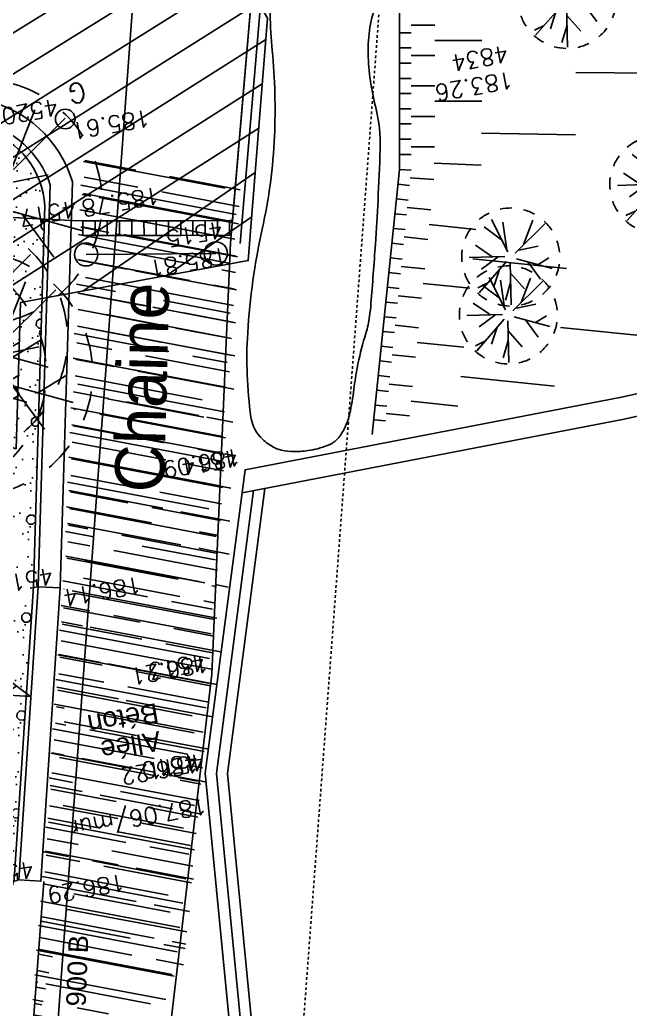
# Model space of a CAD drawing. Extents: x -2313930 to 3286427, y -3858277 to 2572692.
# Drawn here: x 531292 to 543749, y -329141 to -308961 of the extents above; entities that cross this region are included whole.
import ezdxf
from ezdxf.enums import TextEntityAlignment as Align
from ezdxf.lldxf.tags import DXFTag

# ---------------------------------------------------------------- set-up
doc = ezdxf.new("R2010")
doc.units = 0
doc.linetypes.add('STYLE_01', pattern=[0.41664, 0.20828, -0.20836])
for name, color, linetype, lineweight in [('_GAZELEC-RESERVATION 2', 132, 'Continuous', 18), ('Fond topo - P', 252, 'Continuous', 50), ('Fond topo - VOI', 252, 'Continuous', 25)]:
    doc.layers.add(name, color=color, linetype=linetype, lineweight=lineweight)
for name, color, linetype in [('AEP_SSL', 252, 'Continuous'), ('DWG_280-140115-P - ALTEA-CANA', 252, 'Continuous'), ('Fond topo - ASS', 252, 'Continuous'), ('Fond topo - CLO_MUR', 252, 'Continuous'), ('Fond topo - ESPACE_BOISE', 252, 'Continuous'), ('Fond topo - GAZ', 252, 'Continuous'), ('Fond topo - GAZ_TXT', 252, 'Continuous'), ('Fond topo - TAL', 252, 'Continuous'), ('Fond topo - TAL_HAC', 252, 'Continuous'), ('Fond topo - VEG', 252, 'Continuous'), ('Fond topo - VOI_TXT', 252, 'Continuous'), ('Fond topo - Z_500', 252, 'Continuous'), ('prlm-VRD', 2, 'Continuous'), ('SA - banc', 252, 'Continuous'), ('SA - bordure', 252, 'Continuous'), ('SA - bât E', 252, 'Continuous'), ('SA - béton balayé', 252, 'Continuous'), ('SA - EBC', 252, 'Continuous'), ('SA - enrobé', 252, 'Continuous')]:
    doc.layers.add(name, color=color, linetype=linetype)
for name, color, linetype, plot in [('Fond topo - N', 252, 'Continuous', False), ('Fond topo - NCACHE', 252, 'Continuous', False), ('Fond topo - ZCACHE', 252, 'Continuous', False)]:
    doc.layers.add(name, color=color, linetype=linetype, plot=plot)
doc.styles.add('2000_ARIAL', font='arial.ttf', dxfattribs={"height": 0.400000006})
doc.styles.add('Futura Std Book', font='')
doc.styles.add('SIMPLEX', font='simplex_.ttf', dxfattribs={"height": 1.25})
doc.styles.add('Tronçons', font='arial.ttf', dxfattribs={"height": 0.25})
doc.styles.get('Futura Std Book').set_extended_font_data('Futura Std Book')
tags = doc.linetypes.add('L1', pattern=[1.0000000298023224, 0.6000000238418579, -0.4000000059604645]).pattern_tags.tags
tags[6:7] = [DXFTag(74, 4), DXFTag(75, 0), DXFTag(340, '0'), DXFTag(46, 0.0), DXFTag(50, 0.0), DXFTag(44, 0.0), DXFTag(45, 0.0)]
tags[4:5] = [DXFTag(74, 4), DXFTag(75, 0), DXFTag(340, '0'), DXFTag(46, 0.0), DXFTag(50, 0.0), DXFTag(44, 0.0), DXFTag(45, 0.0)]
tags = doc.linetypes.add('L16', pattern=[0.37500001490116125, 0.300000011920929, -0.07500000298023224]).pattern_tags.tags
tags[6:7] = [DXFTag(74, 4), DXFTag(75, 0), DXFTag(340, '0'), DXFTag(46, 0.0), DXFTag(50, 0.0), DXFTag(44, 0.0), DXFTag(45, 0.0)]
tags[4:5] = [DXFTag(74, 4), DXFTag(75, 0), DXFTag(340, '0'), DXFTag(46, 0.0), DXFTag(50, 0.0), DXFTag(44, 0.0), DXFTag(45, 0.0)]
tags = doc.linetypes.add('L8', pattern=[0.22500000894069674, 0.1500000059604645, -0.07500000298023224]).pattern_tags.tags
tags[6:7] = [DXFTag(74, 4), DXFTag(75, 0), DXFTag(340, '0'), DXFTag(46, 0.0), DXFTag(50, 0.0), DXFTag(44, 0.0), DXFTag(45, 0.0)]
tags[4:5] = [DXFTag(74, 4), DXFTag(75, 0), DXFTag(340, '0'), DXFTag(46, 0.0), DXFTag(50, 0.0), DXFTag(44, 0.0), DXFTag(45, 0.0)]
pattern_1 = [(34.27639858860678, (-277130161.1279894, -473864756.7787022), (-42.238928459823, 61.97477650275113), [])]

# ---------------------------------------------------------------- blocks, each defined once
blk = doc.blocks.new('ASS07')
at = {"ltscale": 2}
for p, q in [((-0.25, -0.45), (-0.25, 0.4500000000000001)), ((0, -0.45), (0, 0.4500000000000001)), ((0.25, -0.45), (0.25, 0.4500000000000001))]:
    blk.add_line(p, q, dxfattribs=at)
at = {"ltscale": 2, "flags": 128}
blk.add_lwpolyline([(0.5, -0.5), (0.5, 0.5), (-0.5, 0.5), (-0.5, -0.5)], close=True, dxfattribs=at)
blk = doc.blocks.new('GAZ01')
at = {"ltscale": 2}
blk.add_circle((0, 0), 0.2, dxfattribs=at)
blk = doc.blocks.new('GAZ99')
at = {"style": 'SIMPLEX'}
blk.add_text('G', height=0.4, dxfattribs=at).set_placement((0, 0), align=Align.MIDDLE_CENTER)
blk = doc.blocks.new('PTOPO')
at = {"layer": 'Fond topo - NCACHE', "style": 'SIMPLEX'}
blk.add_attdef('MAT', text='', height=0.34, dxfattribs=at).set_placement((0.09999999986030161, -0.09999999962747097), align=Align.TOP_LEFT)
at = {"layer": 'Fond topo - ZCACHE', "style": 'SIMPLEX'}
blk.add_attdef('ALT', (0.09999999986030161, 0.09999999962747097), '', height=0.34, dxfattribs=at)
blk = doc.blocks.new('VEG12')
at = {"ltscale": 2}
for p, q in [((0.01815258799999997, 0.057406781), (0.100441039, 0.47293725)), ((0.05749608, 0.253444298), (0.145517598, 0.414706841)), ((0.037902722, 0.15845596), (-0.06593155700000003, 0.344147082)), ((-0.05229389700000003, 0.02983962500000001), (-0.383643778, 0.204631851)), ((-0.158788295, 0.086017079), (-0.245985314, 0.284587218)), ((0.04981112299999996, 0.033821695), (0.391570728, 0.285894318)), ((0.143890955, 0.107467204), (0.230033352, 0.253971609)), ((0.2917471699999999, 0.208620217), (0.392372872, 0.233301274)), ((-0.25001839, 0.135126714), (-0.3755999820000001, 0.091127132)), ((0.122915307, -0.02992704099999999), (0.317230371, 0.05540147100000001)), ((-0.05265807700000003, -0.029192154), (-0.412380265, -0.256628677)), ((-0.151821475, -0.09483882200000002), (-0.2999525240000001, -0.315936062)), ((-0.09359106700000003, -0.049762263), (-0.2956446150000001, -0.04653133200000001)), ((0.02259491799999996, -0.07955337300000001), (0.001649748999999978, -0.36183712)), ((0.01825986499999999, -0.057372749), (0.107637982, -0.4128258760000001)), ((0.057557527, -0.01766878999999999), (0.411943876, -0.08413611500000001)), ((0.184132294, -0.04763066399999999), (0.323120213, -0.192805613)), ((0.05371548199999998, -0.188497704), (0.197263789, -0.356749422))]:
    blk.add_line(p, q, dxfattribs=at)
for start, end in [(117.6923078993823, 131.5384619204946), (90, 103.8461539085843), (62.30769199853572, 76.15384597947835), (34.61538499867542, 48.46153799321151), (145.3846149358338, 159.2307690506909), (6.923076979206323, 20.76923090842763), (173.0769230068974, 186.9230769931026), (339.2307689837768, 353.0769230207937), (200.7692310571047, 214.6153850641662), (311.5384620067885, 325.3846150013246), (228.4615380795054, 242.3076921006177), (256.1538460914157, 270), (283.8461540205217, 297.6923080014643)]:
    blk.add_arc((0, 0), 0.496982058, start, end, dxfattribs=at)
blk = doc.blocks.new('VEG12A')
at = {"ltscale": 2}
for p, q in [((0.01815258799999997, 0.057406781), (0.100441039, 0.47293725)), ((0.05749608, 0.253444298), (0.145517598, 0.414706841)), ((0.037902722, 0.15845596), (-0.06593155700000003, 0.344147082)), ((-0.158788295, 0.086017079), (-0.245985314, 0.284587218)), ((0.04981112299999996, 0.033821695), (0.391570728, 0.285894318)), ((0.143890955, 0.107467204), (0.230033352, 0.253971609)), ((-0.05229389700000003, 0.02983962500000001), (-0.383643778, 0.204631851)), ((0.2917471699999999, 0.208620217), (0.392372872, 0.233301274)), ((-0.25001839, 0.135126714), (-0.3755999820000001, 0.091127132)), ((0.122915307, -0.02992704099999999), (0.317230371, 0.05540147100000001)), ((-0.05265807700000003, -0.029192154), (-0.412380265, -0.256628677)), ((0.057557527, -0.01766878999999999), (0.411943876, -0.08413611500000001)), ((-0.09359106700000003, -0.049762263), (-0.2956446150000001, -0.04653133200000001)), ((0.02259491799999996, -0.07955337300000001), (0.001649748999999978, -0.36183712)), ((0.01825986499999999, -0.057372749), (0.107637982, -0.4128258760000001)), ((0.184132294, -0.04763066399999999), (0.323120213, -0.192805613)), ((-0.151821475, -0.09483882200000002), (-0.2999525240000001, -0.315936062)), ((0.05371548199999998, -0.188497704), (0.197263789, -0.356749422))]:
    blk.add_line(p, q, dxfattribs=at)
for start, end in [(90, 103.8461539085843), (62.30769199853572, 76.15384597947835), (117.6923078993823, 131.5384619204946), (34.61538499867542, 48.46153799321151), (145.3846149358338, 159.2307690506909), (6.923076979206323, 20.76923090842763), (173.0769230068974, 186.9230769931026), (339.2307689837768, 353.0769230207937), (200.7692310571047, 214.6153850641662), (311.5384620067885, 325.3846150013246), (228.4615380795054, 242.3076921006177), (283.8461540205217, 297.6923080014643), (256.1538460914157, 270)]:
    blk.add_arc((0, 0), 0.496982058, start, end, dxfattribs=at)
blk = doc.blocks.new('A$C1F970F0F')
at = {"layer": 'Fond topo - VEG'}
h = blk.add_hatch(dxfattribs=at)
h.set_pattern_fill('TP146*130', color=256, scale=20.0000003, angle=-10.72360141139323, style=0, pattern_type=2)
h.set_pattern_definition([(267.1623470238551, (5797.476316439056, 2674.924284191456), (94.92676903419465, -104.8279977903264), [7.653668714805026, -192.3463348851949]), (267.1623470238551, (5815.931250627054, 2674.009529851248), (94.92676903419465, -104.8279977903264), [7.653668714805026, -192.3463348851949]), (312.1623470238551, (5797.097412814957, 2667.280000101748), (199.754755486811, -9.901228179996846), [7.653668714805029, -133.7676900065153]), (312.1623470238551, (5810.793850895758, 2679.682780171273), (199.754755486811, -9.901228179996846), [7.653668714805029, -133.7676900065153]), (42.1623470238552, (5797.487144940587, 2674.923747452381), (9.901228179996725, 199.754755486811), [7.653668714805029, -133.7676900065153]), (42.1623470238552, (5809.879096628511, 2661.227845993156), (9.901228179996725, 199.754755486811), [7.653668714805029, -133.7676900065153]), (357.1623470238552, (5802.234703683674, 2661.606755042375), (104.8279977903263, 94.9267690341947), [7.653668714805024, -192.3463348851949]), (357.1623470238552, (5803.149566773293, 2680.061683872666), (104.8279977903263, 94.9267690341947), [7.653668714805024, -192.3463348851949]), (267.1623470238551, (5795.238087393476, 2728.97252944275), (57.45112285733324, -52.90906035294524), [0, -100.0000014999999]), (267.1623470238551, (5807.375360310454, 2736.292635855522), (57.45112285733324, -52.90906035294524), [0, -100.0000014999999]), (267.1623470238551, (5787.712082887806, 2745.399255346415), (57.45112285733324, -52.90906035294524), [0, -100.0000014999999]), (267.1623470238551, (5753.508594646601, 2728.319595069722), (57.45112285733324, -52.90906035294524), [0, -100.0000014999999]), (267.1623470238551, (5748.954771963539, 2715.629476786984), (57.45112285733324, -52.90906035294524), [0, -100.0000014999999]), (267.1623470238551, (5771.861328105058, 2692.81348459426), (57.45112285733324, -52.90906035294524), [0, -100.0000014999999]), (267.1623470238551, (5782.823956359816, 2696.230957689406), (57.45112285733324, -52.90906035294524), [0, -100.0000014999999]), (267.1623470238551, (5783.547242117267, 2680.766187668477), (57.45112285733324, -52.90906035294524), [0, -100.0000014999999]), (267.1623470238551, (5787.003488719228, 2706.742934923612), (57.45112285733324, -52.90906035294524), [0, -100.0000014999999]), (267.1623470238551, (5764.708947579706, 2706.71862177738), (57.15408599563941, -58.9017033377054), [0, -110.0000016499999])])
h.paths.add_polyline_path([(5681.66742986316, 2780.482300601216), (5658.536873919245, 2004.343335571921), (5619.006646432916, 1406.703742254356), (5617.987765996765, 1401.542539254419), (5616.52230896847, 1396.489958774296), (5614.621459933124, 1391.584563068729), (5612.29972647736, 1386.863791148782), (5609.574828545349, 1382.3636727184), (5606.467563117906, 1378.118553703728), (5603.001645376591, 1374.16083362911), (5599.20352797278, 1370.520718514047), (5595.102198787152, 1367.225990450362), (5590.728960008588, 1364.301795409157), (5586.117189011484, 1361.770451556513), (5581.302083595014, 1359.651278350791), (5576.320393890637, 1357.960449965816), (5571.210140762502, 1356.710870987855), (5566.010326932775, 1355.912078514252), (5560.760638231614, 1355.570169060856), (5555.501141228136, 1355.687752031819), (5550.271977580635, 1356.263930161665), (5545.11305712961, 1357.294305977657), (5540.063753883215, 1358.771015297603), (5535.162605037935, 1360.682787641265), (5530.447016990745, 1363.015032047826), (5525.952980299728, 1365.749948497546), (5521.714793979269, 1368.86666334788), (5517.764804960572, 1372.341389291219), (5514.13316019417, 1376.147606520628), (5510.847577076115, 1380.256265449395), (5507.933131906037, 1384.636007816885), (5505.412068208559, 1389.253406592137), (5503.30362721131, 1394.07322101816), (5501.623900934332, 1399.058665194179), (5500.385709502603, 1404.17168932188), (5499.598502949356, 1409.373269773469), (5499.268289316718, 1414.623707260269), (5538.65493396372, 2010.092538035029), (5560.635492601554, 2747.643678896581), (5560.206414730346, 2749.93513978078), (5559.731606054257, 2752.217563402725), (5559.211256482309, 2754.490037201927), (5558.645573957686, 2756.751652501255), (5558.034784842466, 2759.001505287169), (5557.379133304812, 2761.238695851832), (5556.67888134946, 2763.462329830002), (5555.934308983402, 2765.671518072867), (5555.145714034252, 2767.865377440743), (5554.313411686473, 2770.043030606538), (5553.43773467201, 2772.203607062318), (5552.519033258503, 2774.346242931962), (5551.557674540803, 2776.470081484482), (5550.554043042682, 2778.57427368359), (5549.508540024309, 2780.65797803448), (5548.421583507185, 2782.720361716559), (5547.29360808976, 2784.760599860063), (5546.125064635457, 2786.777877026956), (5544.916420362799, 2788.771386435557), (5543.66815863605, 2790.74033123243), (5542.380778495201, 2792.683924012668), (5541.054794617835, 2794.601387869777), (5539.690737226932, 2796.491956033987), (5538.28915148013, 2798.354872651427), (5536.850598116495, 2800.189392946002), (5535.375651952225, 2801.994783409488), (5533.864902899685, 2803.77032217727), (5532.318954921324, 2805.515299510818), (5530.738426069192, 2807.229017505835), (5529.123948406592, 2808.91079105497), (5527.47616728713, 2810.559947794782), (5525.795741647244, 2812.175828524269), (5524.08334318197, 2813.75778698182), (5522.339656752543, 2815.305190621104), (5520.565379328536, 2816.817420906204), (5518.761220382299, 2818.293873142116), (5516.927901197816, 2819.733957079593), (5515.066154939328, 2821.137096902133), (5513.176725696759, 2822.502731691128), (5511.260369177553, 2823.830315200054), (5509.317851381225, 2825.119316863782), (5507.349949027765, 2826.369221433087), (5505.357448910872, 2827.579528812767), (5503.341147734334, 2828.749755324871), (5501.301851515858, 2829.879433063297), (5499.24037565085, 2830.968110355651), (5497.157544523506, 2832.015351836902), (5495.054190592445, 2833.020739001689), (5492.931155047894, 2833.983869795506), (5490.789286633892, 2834.904359027322), (5488.629441763357, 2835.781838726945), (5486.452483888647, 2836.615958074647), (5484.259283416281, 2837.406383701674), (5482.050717317356, 2838.152799384879), (5479.8276684766, 2838.854906738718), (5477.591025829628, 2839.512425189266), (5475.341683612883, 2840.12509164231), (5473.080541113362, 2840.692661289059), (5473.080541078703, 2840.692661106047), (5468.688737542648, 2841.960055526551), (5464.428678193062, 2843.617197897318), (5460.334872862135, 2845.650664104543), (5456.440484802174, 2848.043981604998), (5452.777061658674, 2850.777762460061), (5449.374280075272, 2853.829860802604), (5446.259705299059, 2857.175552202712), (5443.458568061404, 2860.787733932626), (5440.993559783887, 2864.637144415537), (5438.884648921045, 2868.692600188307), (5437.148919364055, 2872.921248876083), (5435.800431992354, 2877.288835034529), (5434.8501105725, 2881.75997768468), (5434.305653589713, 2886.298456775687), (5434.171471500523, 2890.86750725053), (5434.448651308794, 2895.430115994212), (5435.134947556304, 2899.949322120912), (5436.224800847504, 2904.388516501763), (5437.709382353571, 2908.711738078892), (5439.576665802888, 2912.883965163694), (5441.811524688318, 2916.871399495099), (5444.395854936775, 2920.641739598998), (5447.30872130593, 2924.16444254519), (5450.526527229422, 2927.410971879695), (5454.023205786261, 2930.355027717632), (5457.770431283464, 2932.972761178698), (5461.737848075359, 2935.242966221744), (5465.89331674634, 2937.147252551116), (5470.20317486625, 2938.670193867316), (5474.632508940281, 2939.799453144396), (5491.936850364927, 2942.482055398004), (5509.424065647035, 2943.395230446827), (5526.913696670744, 2942.529554882783), (5544.225260336737, 2939.893962047129), (5561.180111126032, 2935.515649492655), (5576.270573065533, 2930.003970629386), (5590.781744124218, 2923.110019586539), (5604.587333433745, 2914.893794910339), (5617.567190713609, 2905.426802131103), (5629.608352033614, 2894.791432965449), (5640.606023114122, 2883.080247057422), (5650.464490995399, 2870.395166904895), (5659.097957237276, 2856.846591152676), (5666.431284737977, 2842.5524331534), (5672.400651331225, 2827.637095096568), (5676.954105701998, 2812.230385564551), (5680.05201893188, 2796.466389365343)])
at = {"layer": 'SA - béton balayé'}
h = blk.add_hatch(dxfattribs=at)
h.set_pattern_fill('BETON_BALAYE', color=256, scale=49.99999999999999, angle=-10.72360141139323, style=0, pattern_type=2)
h.set_pattern_definition([(349.2763985886067, (-277130161.1279894, -473864756.7787022), (117.3825536141096, 28.65896207176165), [749.9999999999999, -99.99999999999999, 250, -49.99999999999999]), (349.2763985886067, (-277130091.1375459, -473864744.5890418), (-36.75306622226226, 74.64222748057564), [150, -16.5, 299.9999999999999, -37.49999999999999]), (349.2763985886067, (-277130128.6565508, -473864719.6726964), (261.6928111209335, -15.46358973923611), [399.9999999999999, -69.99999999999999, 200, -49.99999999999999])])
h.paths.add_polyline_path([(5928.699840157768, 1025.806114872447), (5659.273933119624, 1047.541292403426), (5653.410551694388, 1047.978742823838), (5673.886726811051, 1403.073758729366), (5713.482762941067, 2001.708284296739), (5735.806186699843, 2750.764163918728), (6064.736897038219, 2750.755663699648), (6022.9459868128, 1825.675444912971)])
at = {"layer": 'SA - EBC'}
h = blk.add_hatch(dxfattribs=at)
h.set_pattern_fill('_USER', color=256, scale=74.99999999999999, angle=-325.7236014113932, style=0, pattern_type=0)
h.set_pattern_definition(pattern_1)
edge = h.paths.add_edge_path()
edge.add_line((5801.470568619522, -3162.013069131843), (4083.559282644929, -3271.123614088357))
edge.add_line((4083.559282644929, -3271.123614088356), (4014.481307725509, -3717.332461968055))
edge.add_line((4014.48130772551, -3717.332461968055), (3135.517961824245, -3810.19300101904))
edge.add_line((3135.517961824245, -3810.19300101904), (2274.245008604417, -3693.648081323564))
edge.add_line((2274.245008604417, -3693.648081323564), (1554.636776175834, -3420.099318784944))
edge.add_arc((2508.775769578408, -2315.674454232369), 1459.498372788833, 157.1868533427094, 229.1754823893534, ccw=False)
edge.add_arc((1966.013830892235, -2087.371785851423), 870.6752834691503, 94.3015183869224, 157.1868533106914, ccw=False)
edge.add_line((1900.708697991695, -1219.149067345796), (2859.239020416566, -1223.495634912559))
edge.add_arc((3100.860739749298, 1265.329539486049), 2500.526305395239, 264.4549516394795, 302.9422754293212)
edge.add_arc((4209.331858878893, -445.3369775435177), 462.1229708170858, 302.9422754305585, 376.8336969250394)
edge.add_arc((2214.122706379954, -1049.006753214115), 2546.655714682971, 16.8336969158998, 38.14703645440247)
edge.add_arc((3041.32627014761, -399.2990096244524), 1494.806919462396, 38.14703657403813, 72.97328584086019)
edge.add_line((3479.031970107599, 1029.988031775616), (2182.437305702805, 1414.38613606858))
edge.add_line((2182.437305702805, 1414.38613606858), (1056.590900019184, 1822.819186472099))
edge.add_arc((1766.412018482452, 3779.442320525911), 2081.398594438606, 212.7495497786225, 250.0603089288685, ccw=False)
edge.add_line((15.86575126143373, 2653.472571668582), (-104.0907319930869, 3091.26353710603))
edge.add_line((-104.0907319930869, 3091.26353710603), (-169.6986146466322, 3639.54836895815))
edge.add_line((-169.6986146466322, 3639.548368958149), (-35.58090533515337, 6158.014854826562))
edge.add_arc((-194.3533792400212, 7143.826589584332), 998.5156357593988, 279.1493507374978, 373.962283499627)
edge.add_arc((2392.201579171132, 7786.918955579627), 1666.786287877102, 172.6269749467245, 193.9622835974407, ccw=False)
edge.add_arc((-45.50651600643437, 8102.354993671941), 791.2455775503726, -7.373025019439765, 16.43829965925021)
edge.add_line((713.3969204091394, 8326.263765657093), (486.7428317772967, 9142.81155059313))
edge.add_line((486.7428317772967, 9142.811550593131), (1338.845530021721, 9564.23852196786))
edge.add_line((1338.845530021721, 9564.23852196786), (1632.623584095551, 8945.24637913095))
edge.add_line((1632.623584095551, 8945.246379130947), (1394.029444699765, 8829.874494032001))
edge.add_line((1394.029444699765, 8829.874494032001), (1731.997733793977, 8131.230781666551))
edge.add_arc((1233.216649704336, 7889.945865525577), 554.0766919865823, -19.640967550384175, 25.815335324856676, ccw=False)
edge.add_line((1755.055695752756, 7703.706797235046), (1558.214479468655, 6807.520788570679))
edge.add_line((1558.214479468655, 6807.52078857068), (1570.021725572625, 6609.158708993335))
edge.add_line((1570.021725572625, 6609.158708993335), (1852.913141606868, 5734.125706863067))
edge.add_line((1852.913141606869, 5734.125706863067), (2726.748207475315, 4020.986816292172))
edge.add_line((2726.748207475315, 4020.986816292172), (3802.352916265851, 4004.947770972833))
edge.add_arc((8355.58168857983, 5950.706307988518), 4951.552134169374, 203.138762427905, 230.8301436200186)
edge.add_arc((13583.66465597079, 12367.85935474512), 13228.79229856088, 230.8301435441083, 233.1638398044412)
edge.add_line((5652.622255943647, 1780.153648245416), (4998.697813068342, 1820.441475819727))
edge.add_line((4998.697813068342, 1820.441475819727), (4863.841220233488, 767.0816613875431))
edge.add_line((4863.841220233488, 767.0816613875434), (5595.355488733695, 631.185878681516))
edge.add_line((5595.355488733695, 631.1858786815158), (5852.747939948536, -2020.707044821664))
edge.add_line((5852.747939948536, -2020.707044821665), (5881.394298709887, -2966.563612924887))
edge.add_line((5881.394298709887, -2966.563612924887), (5801.470568619523, -3162.013069131842))
h = blk.add_hatch(dxfattribs=at)
h.set_pattern_fill('_USER', color=256, scale=74.99999999999999, angle=-325.7236014113932, style=0, pattern_type=0)
h.set_pattern_definition(pattern_1)
h.paths.add_polyline_path([(5258.989506963931, 4651.014984356799), (4979.666822061707, 4274.583990936589), (4332.460325507403, 4149.863381154346), (4205.794518420665, 3635.760149207731), (4511.894464099185, 3183.273493731516), (4833.004681518186, 2817.029383936907), (5298.321323071383, 2394.807127551241), (5623.096600573816, 2285.432920207038), (5632.124077353954, 2583.278516646508), (6097.045013464067, 2669.092105601658), (6136.1138070537, 3163.451616814499)])
at = {"layer": 'AEP_SSL', "elevation": 9.999999999999998e-08, "flags": 128}
blk.add_lwpolyline([(5536.700633028197, -2598.110987192279), (5703.441363650248, 1048.232751273365), (5867.406317671058, 3278.047774201862), (6182.748241543506, 4434.064793799239), (6284.146511390897, 4550.427419959863), (6475.981668657886, 4711.41474985716), (8025.350887839351, 5692.826034684554), (8693.398131395103, 6258.370148193826), (10978.7345952306, 10130.53863316135)], dxfattribs=at)
at = {"layer": 'DWG_280-140115-P - ALTEA-CANA', "linetype": 'STYLE_01', "ltscale": 25, "elevation": 9.999999999999998e-08, "flags": 128}
blk.add_lwpolyline([(6035.461037273133, -2689.127097192409), (6121.64256367179, -1057.51115667685), (6205.025182619102, 1052.804655306938), (6365.893186155989, 3202.867456399637), (6636.799193089617, 4194.521173234315), (6692.315677062305, 4259.243408586225)], dxfattribs=at)
at = {"layer": 'Fond topo - CLO_MUR', "ltscale": 2, "flags": 128}
blk.add_lwpolyline([(5456.395142128901, 2998.98686879822), (5455.365630533699, 2953.998646832196), (5550.618438652878, 2951.818879088522, -0.2646358973957096), (5692.955421208539, 2823.551490841562), (5668.527035515716, 2003.864235244971), (5628.984842897508, 1406.04374522648), (5673.886726811051, 1403.073758729366), (5713.482762941067, 2001.708284296739), (5738.159569745276, 2829.731237332841, 0.2791888452511282), (5555.777136190662, 2996.712608426972)], format="xyb", close=True, dxfattribs=at)
for points in [[(7729.775850657367, 2529.792272331421), (7717.182207746737, 2577.243415526799), (6855.315812784065, 2389.791348361846), (6090.52216368086, 2242.349146044374), (6009.431174386463, 1623.419208712546), (6192.189599084393, -258.9440134780217), (6280.407379690027, -460.4821566829457), (6565.739909591483, -1112.33927420372), (7208.990751020285, -977.770748331734), (7846.813960176586, -837.1789171364164)], [(7530.631141939715, 2495.157360655585), (6864.3582137196, 2345.705981089259), (6084.362195063698, 2195.33296111637)], [(6130.9228353608, 2204.309242733205), (6054.716400969227, 1622.660848794694), (6236.286560473432, -247.463558646892), (6321.631090828101, -442.4376105136299), (6592.30553380346, -1060.807560527946), (7199.539916908129, -933.7737029876957), (7837.12738935258, -793.2338338359044)], [(5713.482762941067, 2001.708284296739), (5668.527035515716, 2003.864235244971)]]:
    blk.add_lwpolyline(points, dxfattribs=at)
at = {"layer": 'Fond topo - CLO_MUR', "linetype": 'L16', "ltscale": 2, "flags": 128}
blk.add_lwpolyline([(6107.642515212248, 2199.821101924788), (6032.073787623084, 1623.040028527021), (6214.238079781343, -253.203786299886), (6301.019235204304, -451.4598838248862), (6588.240588227807, -1107.63211648359)], dxfattribs=at)
at = {"layer": 'Fond topo - ESPACE_BOISE', "linetype": 'L1', "ltscale": 2, "flags": 128}
blk.add_lwpolyline([(5801.470568619522, -3162.013069131843), (4083.559282644929, -3271.123614088356), (4014.48130772551, -3717.332461968055), (3135.517961824245, -3810.19300101904), (2274.245008604417, -3693.648081323564), (1554.636776175834, -3420.099318784944, -0.3248648439675891), (1163.447808694293, -1749.787382690587, -0.2814891279475962), (1900.708697991695, -1219.149067345796), (2859.239020416566, -1223.495634912559, 0.1695292870025676), (4460.631470672048, -833.159289007697, 0.3340686001642133), (4651.652558133293, -311.5085830883972, 0.09326601102169153), (4216.884593398947, 524.0158635944096, 0.153138720952933), (3479.031970107599, 1029.988031775616), (2182.437305702805, 1414.38613606858), (1056.590900019184, 1822.819186472099, -0.1642525569996709), (15.86575126143373, 2653.472571668582), (-104.0907319930869, 3091.26353710603), (-169.6986146466322, 3639.548368958149), (-35.58090533515337, 6158.014854826562, 0.4390366150430304), (774.660880078399, 7384.751557306568, -0.09336270405047195), (739.1967976091219, 8000.81547627212, 0.104271961321091), (713.3969204091394, 8326.263765657093), (486.7428317772967, 9142.811550593131), (1338.845530021721, 9564.23852196786), (1632.623584095551, 8945.246379130947), (1394.029444699765, 8829.874494032001), (1731.997733793977, 8131.23078166655, -0.2009829630843761), (1755.055695752756, 7703.706797235046), (1558.214479468655, 6807.52078857068), (1570.021725572625, 6609.158708993335), (1852.913141606869, 5734.125706863067), (2726.748207475315, 4020.986816292172), (3802.352916265851, 4004.947770972833, 0.121417881002313), (5228.074839294609, 2111.882341611708, 0.01018302282179253), (5652.622255943647, 1780.153648245416), (4998.697813068342, 1820.441475819727), (4863.841220233488, 767.0816613875434), (5595.355488733695, 631.1858786815158), (5852.747939948536, -2020.707044821665), (5881.394298709887, -2966.563612924887)], format="xyb", close=True, dxfattribs=at)
blk.add_lwpolyline([(5258.989506963931, 4651.014984356799), (4979.666822061707, 4274.583990936589), (4332.460325507403, 4149.863381154346), (4205.794518420665, 3635.760149207731), (4511.894464099185, 3183.273493731516), (4833.004681518186, 2817.029383936907), (5298.321323071383, 2394.807127551241), (5623.096600573816, 2285.432920207038), (5632.124077353954, 2583.278516646508), (6097.045013464067, 2669.092105601658), (6136.1138070537, 3163.451616814499)], close=True, dxfattribs=at)
at = {"layer": 'Fond topo - TAL', "ltscale": 2, "flags": 128}
blk.add_lwpolyline([(6350.073376194009, 2314.377494379673), (6405.400002494907, 2854.715147621459), (6405.877993290544, 3443.868961593448), (6441.582385220579, 3970.843141576634), (6413.407581613261, 4544.073737184924)], dxfattribs=at)
at = {"layer": 'Fond topo - TAL_HAC', "ltscale": 2}
for p, q in [((6429.638990088354, 3149.272583128252), (6477.638974313242, 3149.233639916994)), ((6405.626419195931, 3133.788006994487), (6429.62641127406, 3133.768535395356)), ((6477.613816810817, 3118.225544616884), (6573.613785260593, 3118.147658194368)), ((6405.601261830077, 3102.779911289364), (6429.601253885329, 3102.760439694565)), ((6405.576104436487, 3071.771816063431), (6429.576096497287, 3071.752344372794)), ((6429.588675220076, 3087.256392123019), (6477.588659479623, 3087.217449094773)), ((6765.308640214169, 3052.622266449232), (7149.288266260777, 3048.666663612582)), ((6405.550947013785, 3040.763720558648), (6429.550939069039, 3040.74424896385)), ((6405.525789568208, 3009.755625058198), (6429.525781737842, 3009.736153441738)), ((6429.53836034625, 3025.240201213624), (6477.538344571138, 3025.201258002367)), ((6477.513187148436, 2994.193162497584), (6573.513155580883, 2994.115275983561)), ((6405.50063212263, 2978.747529557748), (6429.500624292265, 2978.728057941287)), ((6405.475474717258, 2947.739434144471), (6429.475466846688, 2947.719962440838)), ((6429.488045569477, 2963.224010191062), (6477.488029702859, 2963.185066997134)), ((6572.990844580653, 2929.03610911248), (6764.9532436869, 2925.236457058271)), ((6405.450317363187, 2916.731338626691), (6429.450309441316, 2916.711867027561)), ((6429.437730753186, 2901.207819460347), (6477.437714978074, 2901.168876249089)), ((6405.425159940485, 2885.723243121909), (6429.425151995738, 2885.703771527111)), ((6476.540677718355, 2867.678023517841), (6572.468533694805, 2863.956942219736)), ((6405.400002494907, 2854.715147621459), (6429.368276149971, 2853.481510680525)), ((6427.784873397137, 2837.86662846403), (6475.643640458637, 2834.187170786593)), ((6402.326300972049, 2824.696389088114), (6426.201470570127, 2822.25174635637)), ((6399.252599558027, 2794.677630628947), (6423.127769121445, 2792.232987714191)), ((6421.590918425873, 2777.223608482441), (6469.341257495861, 2772.334322853271)), ((6396.178898161334, 2764.658872261284), (6420.054067724752, 2762.214229346529)), ((6393.105196586488, 2734.640113453423), (6416.980366184565, 2732.195470721679)), ((6466.267556047181, 2742.315564211091), (6561.768234244007, 2732.536992752411)), ((6390.031495189795, 2704.621355085761), (6413.906664787873, 2702.176712354017)), ((6415.443515488992, 2717.186091489929), (6463.193854615829, 2712.296805660418)), ((6386.957793649608, 2674.602596460911), (6410.832963213026, 2672.157953546155)), ((6555.620831411102, 2672.499476308933), (6746.622187914276, 2652.942333844769)), ((6383.884092252914, 2644.583838093248), (6407.759261816333, 2642.139195178493)), ((6409.296112517453, 2657.148574314405), (6457.046451622101, 2652.259288868247)), ((6380.810390804234, 2614.565079451069), (6404.685560402311, 2612.120436719325)), ((6453.972750225408, 2622.240530500585), (6549.473428508881, 2612.461959499433)), ((6377.736689316035, 2584.546321100736), (6401.611858879452, 2582.101678185981)), ((6403.148709632561, 2597.11105759641), (6450.899048811385, 2592.221772041417)), ((6374.662987832695, 2554.527562275545), (6398.538157339266, 2552.082919561131)), ((6371.589286344496, 2524.508803925212), (6395.464455942572, 2522.064161193469)), ((6397.001306752528, 2537.073540403558), (6444.751645839847, 2532.184254865893)), ((6734.327382005857, 2532.867299676733), (7116.330094960218, 2493.753014473885)), ((6368.515584947802, 2494.490045557551), (6392.390754493891, 2492.045402551289)), ((6441.677944282331, 2502.165496149537), (6537.178622531143, 2492.386924965374)), ((6365.441883499121, 2464.471286915371), (6389.317052971033, 2462.026644017945)), ((6390.853903672154, 2477.036023153857), (6438.60424283365, 2472.146737507358)), ((6362.368181958935, 2434.452528290521), (6386.243351557012, 2432.007885558777)), ((6531.031219594264, 2432.349407972862), (6722.032576045451, 2412.792265234179)), ((6359.294480562241, 2404.433769922859), (6383.169650034154, 2401.989127025433)), ((6384.70650082678, 2416.998506144016), (6432.456839988275, 2412.109220497516)), ((6429.383138500076, 2382.090462147184), (6524.883816737108, 2372.311890775676)), ((6356.220779039384, 2374.415011389515), (6380.095948585473, 2371.970368383253)), ((6353.147077590702, 2344.396252747335), (6377.022247188779, 2341.951610015592)), ((6378.559097907229, 2356.960989243009), (6426.309436994547, 2352.071703705345))]:
    blk.add_line(p, q, dxfattribs=at)
at = {"layer": 'Fond topo - VEG', "linetype": 'L8', "ltscale": 2, "flags": 128}
for points in [[(6126.727747049433, 2304.061476285623, -0.1732888690432868), (6102.581235373374, 2349.997525856042, -0.0508890116308752), (6095.857340735886, 2521.875654710492, -0.0386629591409588), (6125.608919157425, 2733.183983206446, 0.04316977958239364), (6150.559671984999, 2922.734117696825, 0.0353710499508257), (6145.998574597054, 3097.317748161249, -0.04151246656344463), (6143.935963930468, 3246.17985755902, -0.07825849820887826), (6179.607406451853, 3401.805474372008, 0.07744789971661276), (6215.901003647436, 3558.981919075625, 0.06149378927511025), (6208.375924854068, 3707.902976237563, -0.06073956917948042), (6200.531552762145, 3858.647761765046, -0.05204674825157406), (6230.7983895258, 4031.505901908121, 0.06675750323585504), (6250.469210656124, 4167.142637314562, 0.025670157375637), (6245.881806278992, 4280.002391043279, -0.02651846335887715), (6241.626195431167, 4389.264050757969, -0.01155330390985834), (6243.355179510549, 4435.719484082019, -0.01897018986328855), (6246.13278066693, 4463.901413466268, -0.1145297545621785), (6255.789441754406, 4489.229968720707, -0.08440652786009567), (6280.997918423193, 4515.714197702435, -0.1084198486250266), (6305.800532160016, 4526.959256335407, -0.1011423353125477), (6334.947780047085, 4527.194413794164, -0.1032633884982007), (6365.949027258232, 4514.111820601956, -0.1071998021190175), (6388.110607905014, 4490.422289899531, -0.05568834109540827), (6405.779070714256, 4451.614851286478, -0.07246199636495074), (6411.377345286576, 4419.255514848068, -0.02401529230777726), (6410.576199302544, 4381.797833343162, 0.02046775607659728), (6409.324746116832, 4337.862569346122, 0.03858989738268137), (6418.61477645759, 4234.450990949024, -0.05510517158192826), (6422.73706464406, 4161.745127455149, -0.06022444819988705), (6414.040487528225, 4112.201962683026, 0.04813009251129964), (6401.682945357792, 4050.570387419985, 0.03319103436730272), (6399.339312853017, 3984.279470352506, -0.02318773307712683), (6397.882876964231, 3889.395712822452, -0.06193645145952207), (6373.687695968691, 3760.413536495536, 0.05632341114831078), (6345.51491510971, 3618.977442973709, 0.1063178399564556), (6363.514090879794, 3478.851422113212, -0.09680147185014497), (6386.13497547047, 3325.642968625706, -0.07888339118735782), (6359.437800283662, 3196.499683631936, 0.0976752058397291), (6341.722232569164, 3091.124721665765, 0.05553186209350269), (6357.096499566722, 2981.328348065176, -0.07160716225814948), (6366.305953621561, 2895.668239978307, -0.003764726506217527), (6361.813234161172, 2792.213188795524, -0.004345252965709072), (6356.467450687216, 2702.654249848009, -0.003010567731100479), (6347.428315699053, 2581.271676234953, -0.01408587215240294), (6344.610134765176, 2555.404935589592, -0.04006767187352891), (6336.954146448975, 2520.643757193586, 0.02217965443780103), (6320.906362764812, 2458.451016601791, 0.02305005866794476), (6313.405529578435, 2412.578617432685, -0.02117118948215652), (6305.42732584992, 2362.609032426789, -0.05258098112305663), (6295.575532431511, 2331.395087404863, -0.06419298512500282), (6281.795473714037, 2308.35432565896, -0.120668352995315), (6263.740191009645, 2294.242634630788, -0.06491961111852344), (6223.384009530683, 2282.042473573803, -0.04286411078666719), (6190.998804359751, 2279.503356150837, -0.05265038566489467), (6164.695281395306, 2282.478668846067, -0.07490502267167237), (6146.951645691664, 2289.307145747945, -0.05675209825271085)], [(5681.66742986316, 2780.482300601216, 0.3129583549173502), (5561.180111126032, 2935.515649492655, 0.1277232230627884), (5474.632508940281, 2939.799453144396, 0.8008543665691817), (5473.080541078703, 2840.692661106047, -0.2983462869297074), (5560.635492601554, 2747.643678896581), (5538.65493396372, 2010.092538035029), (5499.268289316718, 1414.623707260269, 0.9182683776544964), (5619.006646432916, 1406.703742254356), (5658.536873919245, 2004.343335571921)]]:
    blk.add_lwpolyline(points, format="xyb", close=True, dxfattribs=at)
at = {"layer": 'Fond topo - VOI', "linetype": 'L16', "ltscale": 2, "flags": 128}
blk.add_lwpolyline([(-410.4573954082604, 4496.281983435452), (-275.2797675438889, 3639.964293068524, 0.05175614001462255), (-25.75674943525667, 2954.12476405697, 0.07683847699775821), (242.3973429298351, 2566.944338701083, 0.01799232695016924), (602.5175779411827, 2213.735113210599), (898.3231434213683, 2004.634077694301), (1143.547512896615, 1887.824205350663), (1442.276114517919, 1769.658652589777), (1681.948853588895, 1683.954706367697), (2114.845544182086, 1578.014617527221), (2515.756121386211, 1462.263694100857), (2910.512600857042, 1321.392171708825), (3516.952153602057, 1025.948174333774), (3901.184930821766, 864.3683668971058), (4241.50575886574, 689.604471750609), (4497.895798403801, 355.994847623038), (4647.689449561236, -149.636488564905), (4746.352122538518, -642.243459669855), (4898.077129065638, -1354.668971112381), (4990.027461718793, -2094.77839309662), (5021.209996846888, -2419.063814886839), (5045.042919798527, -2502.419951333245, 0.2291964161509024), (5239.005744553338, -2711.489723728723), (5354.800928152768, -2670.843148670674), (5445.831428399385, -2528.106701577661), (5524.939717540758, -2152.462322599101), (5588.808554118679, -1772.826003617761), (5596.946294726647, -1078.989912171996), (5595.427037839852, -760.3391798385524), (5607.922173153986, 21.2368958841555), (5625.650588417848, 675.8970783981483), (5679.873644702147, 1402.6777603776)], format="xyb", dxfattribs=at)
blk.add_lwpolyline([(5885.433544670601, -1160.638824703835), (5893.049179042596, 63.71261216577636), (5896.498353423958, 594.27055998838), (5926.884942115833, 1010.569223018564), (6022.9459868128, 1825.675444912971), (6060.621236201661, 2705.53410676588), (6060.736130674379, 2706.811345620326)], dxfattribs=at)
at = {"layer": 'SA - banc', "elevation": 9.999999999999998e-08, "flags": 128}
blk.add_lwpolyline([(5766.11415310431, 2681.682730455937), (6030.932372982445, 2683.545790326803)], dxfattribs=at)
at = {"layer": 'SA - banc'}
for centre in [(5766.11415310431, 2681.682730455937), (6030.932372982445, 2683.545790326803)]:
    blk.add_circle(centre, 23.6768464, dxfattribs=at)
at = {"layer": 'SA - bordure', "elevation": 9.999999999999998e-08, "flags": 128}
for points in [[(6170.297797791402, 6117.033257469077), (6204.970432962968, 5456.184269140444), (6198.184139780045, 4315.030256060149), (6060.621236201661, 2705.53410676588)], [(6193.646684083801, 6053.728895439572), (6224.973551123254, 5456.649144423563), (6218.179066948014, 4314.117762685518), (6080.548583598274, 2703.83092545444)]]:
    blk.add_lwpolyline(points, dxfattribs=at)
at = {"layer": 'SA - enrobé'}
blk.add_lwpolyline([(6198.184139780045, 4315.030256060149), (6064.736897038219, 2750.755663699648), (6058.983013706526, 2750.626414559865), (5759.433549099456, 2750.060019310214), (5735.806186699843, 2750.764163918728), (5509.099509814258, 2762.637130357428)], dxfattribs=at)
at = {"layer": 'Fond topo - ASS', "ltscale": 2, "xscale": 99.84999999999998, "yscale": 30, "zscale": 99.99999999999997, "rotation": 180.1083360554341}
for p in [(5809.38682220342, 2735.154445329676), (5909.236643848174, 2735.343243946743), (6009.086465217722, 2735.532042236777)]:
    blk.add_blockref('ASS07', p, dxfattribs=at)
at = {"layer": 'Fond topo - GAZ', "ltscale": 2, "xscale": 99.99999999999999, "yscale": 99.99999999999999, "zscale": 99.99999999999999, "rotation": 89.94118289517037}
blk.add_blockref('GAZ01', (5723.53212349171, 2957.849310302066), dxfattribs=at)
at = {"layer": 'Fond topo - GAZ_TXT', "ltscale": 2, "xscale": 99.99999999999999, "yscale": 99.99999999999999, "zscale": 99.99999999999999, "rotation": 190.0656205306816}
blk.add_blockref('GAZ99', (5747.902765290037, 3011.047157054659), dxfattribs=at)
at = {"layer": 'Fond topo - P', "ltscale": 2}
ref = blk.add_blockref('PTOPO', (6642.112003316846, 3066.624324471687), dxfattribs=dict(at, xscale=99.99999999999994, yscale=99.99999999999994, zscale=99.99999999999994, rotation=190.0656205306617))
ref.add_attrib('MAT', '4834', dxfattribs={"layer": 'Fond topo - N', "color": 0, "ltscale": 2, "height": 33.99999999999999, "rotation": 190.0656204987762, "style": 'SIMPLEX'}).set_placement((6630.518161484946, 3074.722647222046), align=Align.TOP_LEFT)
ref.add_attrib('ALT', '183.26', (6634.013680593695, 3055.030482658332), dxfattribs={"layer": 'Fond topo - Z_500', "color": 0, "ltscale": 2, "height": 33.99999999999999, "rotation": 190.0656204987762, "style": 'SIMPLEX'})
ref = blk.add_blockref('PTOPO', (5723.53212349171, 2957.849310302066), dxfattribs=dict(at, xscale=99.99999999999994, yscale=99.99999999999994, zscale=99.99999999999994, rotation=190.0656205306617))
ref.add_attrib('MAT', '4520', dxfattribs={"layer": 'Fond topo - N', "color": 0, "ltscale": 2, "height": 33.99999999999999, "rotation": 190.0656204987762, "style": 'SIMPLEX'}).set_placement((5711.938281659811, 2965.947633052425), align=Align.TOP_LEFT)
ref.add_attrib('ALT', '185.61', (5893.120969143289, 2977.334510326413), dxfattribs={"layer": 'Fond topo - Z_500', "color": 0, "ltscale": 2, "height": 33.99999999999999, "rotation": 190.0656204987762, "style": 'SIMPLEX'})
ref = blk.add_blockref('PTOPO', (5759.443540178204, 2750.060040785661), dxfattribs=dict(at, xscale=99.99999999999994, yscale=99.99999999999994, zscale=99.99999999999994, rotation=190.0656205306617))
ref.add_attrib('MAT', '4517', dxfattribs={"layer": 'Fond topo - N', "color": 0, "ltscale": 2, "height": 33.99999999999999, "rotation": 190.0656204987762, "style": 'SIMPLEX'}).set_placement((5747.849698328975, 2758.158363444515), align=Align.TOP_LEFT)
ref.add_attrib('ALT', '185.78', (5912.370303877328, 2819.330727783794), dxfattribs={"layer": 'Fond topo - Z_500', "color": 0, "ltscale": 2, "height": 33.99999999999999, "rotation": 190.0656204987762, "style": 'SIMPLEX'})
ref = blk.add_blockref('PTOPO', (6059.353375234507, 2707.784214714819), dxfattribs=dict(at, xscale=99.99999999999994, yscale=99.99999999999994, zscale=99.99999999999994, rotation=190.0656205306617))
ref.add_attrib('MAT', '4515', dxfattribs={"layer": 'Fond topo - N', "color": 0, "ltscale": 2, "height": 33.99999999999999, "rotation": 190.0656204987762, "style": 'SIMPLEX'}).set_placement((6047.759533402606, 2715.882537465178), align=Align.TOP_LEFT)
ref.add_attrib('ALT', '185.81', (6051.25505248848, 2696.190372905796), dxfattribs={"layer": 'Fond topo - Z_500', "color": 0, "ltscale": 2, "height": 33.99999999999999, "rotation": 190.0656204987762, "style": 'SIMPLEX'})
ref = blk.add_blockref('PTOPO', (6090.522163618465, 2242.349146340553), dxfattribs=dict(at, xscale=99.99999999999994, yscale=99.99999999999994, zscale=99.99999999999994, rotation=190.0656205306617))
ref.add_attrib('MAT', '4514', dxfattribs={"layer": 'Fond topo - N', "color": 0, "ltscale": 2, "height": 33.99999999999999, "rotation": 190.0656204987762, "style": 'SIMPLEX'}).set_placement((6078.928321792113, 2250.447468995074), align=Align.TOP_LEFT)
ref.add_attrib('ALT', '186.09', (6077.899130899342, 2286.291465976166), dxfattribs={"layer": 'Fond topo - Z_500', "color": 0, "ltscale": 2, "height": 33.99999999999999, "rotation": 190.0656204987762, "style": 'SIMPLEX'})
ref = blk.add_blockref('PTOPO', (5713.482762941067, 2001.708284296739), dxfattribs=dict(at, xscale=99.99999999999994, yscale=99.99999999999994, zscale=99.99999999999994, rotation=190.0656205306617))
ref.add_attrib('MAT', '4512', dxfattribs={"layer": 'Fond topo - N', "color": 0, "ltscale": 2, "height": 33.99999999999999, "rotation": 190.0656204987762, "style": 'SIMPLEX'}).set_placement((5701.888921109167, 2009.806607047098), align=Align.TOP_LEFT)
ref.add_attrib('ALT', '186.14', (5875.206981758351, 2024.918336815723), dxfattribs={"layer": 'Fond topo - Z_500', "color": 0, "ltscale": 2, "height": 33.99999999999999, "rotation": 190.0656204987762, "style": 'SIMPLEX'})
ref = blk.add_blockref('PTOPO', (6022.9459868128, 1825.675444912971), dxfattribs=dict(at, xscale=99.99999999999994, yscale=99.99999999999994, zscale=99.99999999999994, rotation=190.0656205306617))
ref.add_attrib('MAT', '4513', dxfattribs={"layer": 'Fond topo - N', "color": 0, "ltscale": 2, "height": 33.99999999999999, "rotation": 190.0656204987762, "style": 'SIMPLEX'}).set_placement((6011.3521449809, 1833.773767663329), align=Align.TOP_LEFT)
ref.add_attrib('ALT', '186.21', (6013.045880163409, 1864.610132773881), dxfattribs={"layer": 'Fond topo - Z_500', "color": 0, "ltscale": 2, "height": 33.99999999999999, "rotation": 190.0656204987762, "style": 'SIMPLEX'})
ref = blk.add_blockref('PTOPO', (6022.113140376206, 1622.667836198611), dxfattribs=dict(at, xscale=99.99999999999999, yscale=99.99999999999999, zscale=99.99999999999999, rotation=190.0656205306616))
ref.add_attrib('MAT', '4511', dxfattribs={"layer": 'Fond topo - N', "color": 0, "ltscale": 2, "height": 33.99999999999999, "rotation": 190.0656204987762, "style": 'SIMPLEX'}).set_placement((6010.519298544305, 1630.76615894897), align=Align.TOP_LEFT)
ref.add_attrib('ALT', '187.06/mur', (6009.510754329705, 1574.688982216134), dxfattribs={"layer": 'Fond topo - Z_500', "color": 0, "ltscale": 2, "height": 33.99999999999999, "rotation": 190.0656204987762, "style": 'SIMPLEX'})
ref = blk.add_blockref('PTOPO', (6009.431174386463, 1623.419208712546), dxfattribs=dict(at, xscale=99.99999999999994, yscale=99.99999999999994, zscale=99.99999999999994, rotation=190.0656205306617))
ref.add_attrib('MAT', '4510', dxfattribs={"layer": 'Fond topo - N', "color": 0, "ltscale": 2, "height": 33.99999999999999, "rotation": 190.0656204987762, "style": 'SIMPLEX'}).set_placement((5997.837332554564, 1631.517531462905), align=Align.TOP_LEFT)
ref.add_attrib('ALT', '186.22', (5992.475074893706, 1660.446106296411), dxfattribs={"layer": 'Fond topo - Z_500', "color": 0, "ltscale": 2, "height": 33.99999999999999, "rotation": 190.0656204987762, "style": 'SIMPLEX'})
ref = blk.add_blockref('PTOPO', (5673.886726811051, 1403.073758729366), dxfattribs=dict(at, xscale=99.99999999999994, yscale=99.99999999999994, zscale=99.99999999999994, rotation=190.0656205306617))
ref.add_attrib('MAT', '4509', dxfattribs={"layer": 'Fond topo - N', "color": 0, "ltscale": 2, "height": 33.99999999999999, "rotation": 190.0656204987762, "style": 'SIMPLEX'}).set_placement((5662.292884927164, 1411.172081205208), align=Align.TOP_LEFT)
ref.add_attrib('ALT', '186.29', (5842.042619069673, 1418.235202275889), dxfattribs={"layer": 'Fond topo - Z_500', "color": 0, "ltscale": 2, "height": 33.99999999999999, "rotation": 190.0656204987762, "style": 'SIMPLEX'})
at = {"layer": 'Fond topo - VEG', "ltscale": 2, "zscale": 99.99999999999997, "rotation": 192.432705982593}
for name, p, xscale, yscale in [('VEG12', (6747.88831233482, 3201.661091102602), 201.2799999999999, 201.2799999999999), ('VEG12A', (5548.478086329966, 2789.040147680012), 503.1999999999997, 503.1999999999997), ('VEG12', (6934.893771790839, 2823.699653680367), 201.2799999999999, 201.2799999999999), ('VEG12A', (5477.727320238198, 2510.475413967415), 503.1999999999997, 503.1999999999997), ('VEG12A', (6632.69622932202, 2676.325179030914), 201.2799999999999, 201.2799999999999), ('VEG12A', (5434.737881316576, 2439.571176425697), 503.1999999999997, 503.1999999999997), ('VEG12A', (5529.316058445174, 2438.281472721223), 503.1999999999997, 503.1999999999997), ('VEG12', (6627.8991504108, 2558.235925135174), 201.2799999999999, 201.2799999999999)]:
    blk.add_blockref(name, p, dxfattribs=dict(at, xscale=xscale, yscale=yscale))
at = {"layer": 'AEP_SSL', "style": 'Tronçons'}
blk.add_text('900 B', height=39.99999999999999, rotation=87.74452296816402, dxfattribs=at).set_placement((5765.145138506774, 1146.986484513056))
at = {"layer": 'Fond topo - VOI_TXT', "style": '2000_ARIAL'}
for s, p in [('Béton', (5909.990303148235, 1766.798919071592)), ('Allée', (5915.033513437724, 1709.867126500262))]:
    blk.add_text(s, height=39.99999999999999, rotation=190.0656205035111, dxfattribs=at).set_placement(p)
at = {"layer": 'SA - bât E', "style": 'Futura Std Book'}
blk.add_text('Chaine', height=101.0101997, rotation=88.53019513605871, dxfattribs=at).set_placement((5925.053369476915, 2195.09407555767))

msp = doc.modelspace()

# ---------------------------------------------------------------- linework, layer by layer
at = {"layer": '_GAZELEC-RESERVATION 2'}
msp.add_circle((486248.4803309143, -227485.9628347494), 2800178.148749841, dxfattribs=at)

# ---------------------------------------------------------------- block references
at = {"layer": 'prlm-VRD', "xscale": 10, "yscale": 10, "zscale": 10}
msp.add_blockref('A$C1F970F0F', (474984.297679401, -340562.691042779), dxfattribs=at)

doc.saveas('drawing.dxf')
